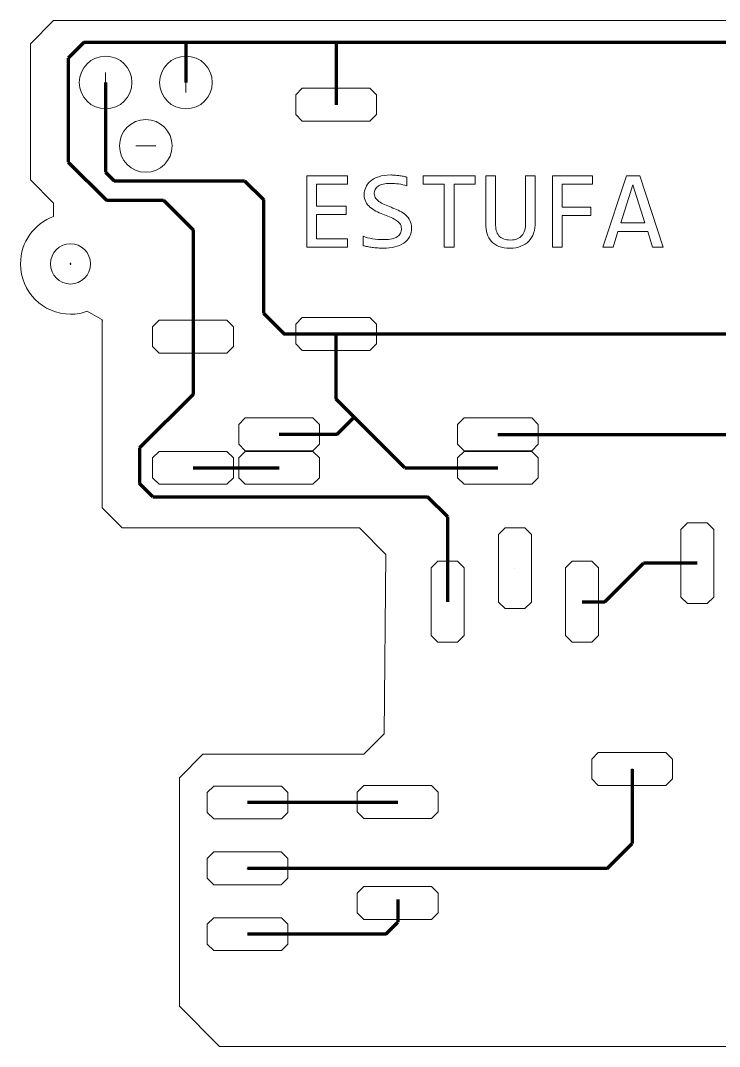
# Model space of a CAD drawing. Header units: millimetres. Extents: x -145 to 148, y -255 to 152.
# Drawn here: x -145.1 to -92.1, y 68.3 to 146.2 of the extents above; entities that cross this region are included whole.
import ezdxf

# ---------------------------------------------------------------- set-up
doc = ezdxf.new("R2010")
doc.units = ezdxf.units.MM
doc.header["$MEASUREMENT"] = 0
doc.layers.add('Layer 1', color=7, linetype='Continuous')

msp = doc.modelspace()

# ---------------------------------------------------------------- linework, layer by layer
at = {"layer": 'Layer 1', "lineweight": 18}
msp.add_ellipse((-141.3333, 127.7473), major_axis=(0, 1.5284), ratio=0.9929992, dxfattribs=at)
for points in [[(-144.3775, 144.4498), (-144.3775, 144.4498), (-142.6207, 146.2192), (-142.6207, 146.2192)], [(-142.6207, 146.2192), (-142.6207, 146.2192), (-23.65, 146.2192), (-23.65, 146.2192)], [(-144.3775, 144.4498), (-144.3775, 144.4498), (-144.3775, 134.1369), (-144.3775, 134.1369)], [(-144.3775, 134.1369), (-144.3775, 134.1369), (-142.6106, 132.3573), (-142.6106, 132.3573)], [(-142.6106, 131.3465), (-142.6106, 131.3465), (-142.6106, 132.3573), (-142.6106, 132.3573)], [(-140.0557, 124.1481), (-140.0557, 124.1481), (-138.8873, 123.4687), (-138.8873, 123.4687)], [(-138.9278, 123.4923), (-138.9278, 123.4923), (-138.9278, 109.2387), (-138.9278, 109.2387)], [(-138.9278, 109.2387), (-138.9278, 109.2387), (-137.4101, 107.7102), (-137.4101, 107.7102)], [(-137.4101, 107.7102), (-137.4101, 107.7102), (-119.4, 107.7102), (-119.4, 107.7102)], [(-119.4, 107.7102), (-119.4, 107.7102), (-117.3854, 105.6813), (-117.3854, 105.6813)], [(-117.3854, 105.6813), (-117.3854, 105.6813), (-117.504, 92.0816), (-117.504, 92.0816)], [(-119.049, 90.5255), (-119.049, 90.5255), (-117.504, 92.0816), (-117.504, 92.0816)], [(-131.2953, 90.5255), (-131.2953, 90.5255), (-133.066, 88.7423), (-133.066, 88.7423)], [(-131.2953, 90.5255), (-131.2953, 90.5255), (-119.049, 90.5255), (-119.049, 90.5255)], [(-133.066, 88.7423), (-133.066, 88.7423), (-133.066, 71.3997), (-133.066, 71.3997)], [(-133.066, 71.3997), (-133.066, 71.3997), (-130.0306, 68.3427), (-130.0306, 68.3427)], [(-130.0306, 68.3427), (-130.0306, 68.3427), (-23.9171, 68.3427), (-23.9171, 68.3427)]]:
    msp.add_open_spline(points, degree=3, dxfattribs=at)
at = {"layer": 'Layer 1', "color": 6, "lineweight": 120}
for points in [[(-140.2909, 144.5763), (-140.2909, 144.5763), (-141.5123, 143.3549), (-141.5123, 143.3549)], [(-140.2909, 144.5763), (-140.2909, 144.5763), (-68.7474, 144.5748), (-68.7474, 144.5748)], [(-132.563, 144.5763), (-132.563, 144.5763), (-132.563, 141.5142), (-132.563, 141.5142)], [(-121.1632, 144.576), (-121.1632, 144.576), (-121.1632, 139.8284), (-121.1632, 139.8284)], [(-141.5123, 143.3549), (-141.5123, 143.3549), (-141.5123, 135.4716), (-141.5123, 135.4716)], [(-138.663, 141.5142), (-138.663, 141.5142), (-138.663, 134.6961), (-138.663, 134.6961)], [(-141.5123, 135.4716), (-141.5123, 135.4716), (-138.592, 132.5879), (-138.592, 132.5879)], [(-138.663, 134.6961), (-138.663, 134.6961), (-138.018, 134.0592), (-138.018, 134.0592)], [(-138.018, 134.0592), (-138.018, 134.0592), (-128.1221, 134.0609), (-128.1221, 134.0609)], [(-128.1221, 134.0609), (-128.1221, 134.0609), (-126.6826, 132.6214), (-126.6826, 132.6214)], [(-138.5922, 132.5881), (-138.5922, 132.5881), (-134.2819, 132.5822), (-134.2819, 132.5822)], [(-134.2819, 132.5822), (-134.2819, 132.5822), (-132.0267, 130.327), (-132.0267, 130.327)], [(-126.6826, 132.6214), (-126.6826, 132.6214), (-126.6831, 124.0154), (-126.6831, 124.0154)], [(-132.0267, 130.327), (-132.0267, 130.327), (-132.0267, 117.8321), (-132.0267, 117.8321)], [(-126.6831, 124.0154), (-126.6831, 124.0154), (-125.09, 122.4222), (-125.09, 122.4222)], [(-125.0964, 122.4286), (-125.0964, 122.4286), (-91.0925, 122.4314), (-91.0925, 122.4314)], [(-121.1645, 117.4816), (-121.1645, 117.4816), (-121.1631, 122.4284), (-121.1631, 122.4284)], [(-132.0267, 117.8321), (-132.0267, 117.8321), (-136.0858, 113.773), (-136.0858, 113.773)], [(-115.9496, 112.266), (-115.9496, 112.266), (-121.1645, 117.4816), (-121.1645, 117.4816)], [(-121.1071, 114.8029), (-121.1071, 114.8029), (-119.7959, 116.1129), (-119.7959, 116.1129)], [(-121.1071, 114.8029), (-121.1071, 114.8029), (-125.4903, 114.804), (-125.4903, 114.804)], [(-108.8819, 114.804), (-108.8819, 114.804), (-88.5569, 114.8073), (-88.5569, 114.8073)], [(-136.0858, 113.773), (-136.0858, 113.773), (-136.0858, 111.0672), (-136.0858, 111.0672)], [(-132.0267, 112.2607), (-132.0267, 112.2607), (-125.4903, 112.264), (-125.4903, 112.264)], [(-115.9496, 112.266), (-115.9496, 112.266), (-108.8819, 112.264), (-108.8819, 112.264)], [(-135.0891, 110.0705), (-135.0891, 110.0705), (-136.0858, 111.0672), (-136.0858, 111.0672)], [(-135.0891, 110.0705), (-135.0891, 110.0705), (-114.2188, 110.0691), (-114.2188, 110.0691)], [(-112.6887, 108.5397), (-112.6887, 108.5397), (-114.2188, 110.0691), (-114.2188, 110.0691)], [(-112.6897, 102.104), (-112.6897, 102.104), (-112.6887, 108.5397), (-112.6887, 108.5397)], [(-100.757, 102.1057), (-100.757, 102.1057), (-97.8352, 105.027), (-97.8352, 105.027)], [(-93.7464, 105.0263), (-93.7464, 105.0263), (-97.8353, 105.027), (-97.8353, 105.027)], [(-102.4897, 102.104), (-102.4897, 102.104), (-100.757, 102.1057), (-100.757, 102.1057)]]:
    msp.add_open_spline(points, degree=3, dxfattribs=at)
at = {"layer": 'Layer 1', "lineweight": 9}
for points, knots in [([(-140.663, 141.5142), (-140.663, 140.4096), (-139.7676, 139.5142), (-138.663, 139.5142), (-137.5584, 139.5142), (-136.663, 140.4096), (-136.663, 141.5142), (-136.663, 142.6188), (-137.5584, 143.5142), (-138.663, 143.5142), (-139.7676, 143.5142), (-140.663, 142.6188), (-140.663, 141.5142)], [0, 0, 0, 0, 0.25, 0.25, 0.25, 0.5, 0.5, 0.5, 0.75, 0.75, 0.75, 1, 1, 1, 1]), ([(-134.563, 141.5142), (-134.563, 140.4096), (-133.6676, 139.5142), (-132.563, 139.5142), (-131.4584, 139.5142), (-130.563, 140.4096), (-130.563, 141.5142), (-130.563, 142.6188), (-131.4584, 143.5142), (-132.563, 143.5142), (-133.6676, 143.5142), (-134.563, 142.6188), (-134.563, 141.5142)], [0, 0, 0, 0, 0.25, 0.25, 0.25, 0.5, 0.5, 0.5, 0.75, 0.75, 0.75, 1, 1, 1, 1]), ([(-118.595, 138.5784), (-118.595, 138.5784), (-123.7314, 138.5784), (-123.7314, 138.5784), (-123.7314, 138.5784), (-124.2314, 139.0784), (-124.2314, 139.0784), (-124.2314, 139.0784), (-124.2314, 140.5784), (-124.2314, 140.5784), (-124.2314, 140.5784), (-123.7314, 141.0784), (-123.7314, 141.0784), (-123.7314, 141.0784), (-118.595, 141.0784), (-118.595, 141.0784), (-118.595, 141.0784), (-118.095, 140.5784), (-118.095, 140.5784), (-118.095, 140.5784), (-118.095, 139.0784), (-118.095, 139.0784), (-118.095, 139.0784), (-118.595, 138.5784), (-118.595, 138.5784)], [0, 0, 0, 0, 0.125, 0.125, 0.125, 0.25, 0.25, 0.25, 0.375, 0.375, 0.375, 0.5, 0.5, 0.5, 0.625, 0.625, 0.625, 0.75, 0.75, 0.75, 0.875, 0.875, 0.875, 1, 1, 1, 1]), ([(-129.4585, 120.974), (-129.4585, 120.974), (-134.5949, 120.974), (-134.5949, 120.974), (-134.5949, 120.974), (-135.0949, 121.474), (-135.0949, 121.474), (-135.0949, 121.474), (-135.0949, 122.974), (-135.0949, 122.974), (-135.0949, 122.974), (-134.5949, 123.474), (-134.5949, 123.474), (-134.5949, 123.474), (-129.4585, 123.474), (-129.4585, 123.474), (-129.4585, 123.474), (-128.9585, 122.974), (-128.9585, 122.974), (-128.9585, 122.974), (-128.9585, 121.474), (-128.9585, 121.474), (-128.9585, 121.474), (-129.4585, 120.974), (-129.4585, 120.974)], [0, 0, 0, 0, 0.125, 0.125, 0.125, 0.25, 0.25, 0.25, 0.375, 0.375, 0.375, 0.5, 0.5, 0.5, 0.625, 0.625, 0.625, 0.75, 0.75, 0.75, 0.875, 0.875, 0.875, 1, 1, 1, 1]), ([(-118.5949, 121.1802), (-118.5949, 121.1802), (-123.7313, 121.1802), (-123.7313, 121.1802), (-123.7313, 121.1802), (-124.2313, 121.6802), (-124.2313, 121.6802), (-124.2313, 121.6802), (-124.2313, 123.1802), (-124.2313, 123.1802), (-124.2313, 123.1802), (-123.7313, 123.6802), (-123.7313, 123.6802), (-123.7313, 123.6802), (-118.5949, 123.6802), (-118.5949, 123.6802), (-118.5949, 123.6802), (-118.0949, 123.1802), (-118.0949, 123.1802), (-118.0949, 123.1802), (-118.0949, 121.6802), (-118.0949, 121.6802), (-118.0949, 121.6802), (-118.5949, 121.1802), (-118.5949, 121.1802)], [0, 0, 0, 0, 0.125, 0.125, 0.125, 0.25, 0.25, 0.25, 0.375, 0.375, 0.375, 0.5, 0.5, 0.5, 0.625, 0.625, 0.625, 0.75, 0.75, 0.75, 0.875, 0.875, 0.875, 1, 1, 1, 1]), ([(-122.9221, 113.554), (-122.9221, 113.554), (-128.0585, 113.554), (-128.0585, 113.554), (-128.0585, 113.554), (-128.5585, 114.054), (-128.5585, 114.054), (-128.5585, 114.054), (-128.5585, 115.554), (-128.5585, 115.554), (-128.5585, 115.554), (-128.0585, 116.054), (-128.0585, 116.054), (-128.0585, 116.054), (-122.9221, 116.054), (-122.9221, 116.054), (-122.9221, 116.054), (-122.4221, 115.554), (-122.4221, 115.554), (-122.4221, 115.554), (-122.4221, 114.054), (-122.4221, 114.054), (-122.4221, 114.054), (-122.9221, 113.554), (-122.9221, 113.554)], [0, 0, 0, 0, 0.125, 0.125, 0.125, 0.25, 0.25, 0.25, 0.375, 0.375, 0.375, 0.5, 0.5, 0.5, 0.625, 0.625, 0.625, 0.75, 0.75, 0.75, 0.875, 0.875, 0.875, 1, 1, 1, 1]), ([(-106.3137, 113.554), (-106.3137, 113.554), (-111.4501, 113.554), (-111.4501, 113.554), (-111.4501, 113.554), (-111.9501, 114.054), (-111.9501, 114.054), (-111.9501, 114.054), (-111.9501, 115.554), (-111.9501, 115.554), (-111.9501, 115.554), (-111.4501, 116.054), (-111.4501, 116.054), (-111.4501, 116.054), (-106.3137, 116.054), (-106.3137, 116.054), (-106.3137, 116.054), (-105.8137, 115.554), (-105.8137, 115.554), (-105.8137, 115.554), (-105.8137, 114.054), (-105.8137, 114.054), (-105.8137, 114.054), (-106.3137, 113.554), (-106.3137, 113.554)], [0, 0, 0, 0, 0.125, 0.125, 0.125, 0.25, 0.25, 0.25, 0.375, 0.375, 0.375, 0.5, 0.5, 0.5, 0.625, 0.625, 0.625, 0.75, 0.75, 0.75, 0.875, 0.875, 0.875, 1, 1, 1, 1]), ([(-129.4585, 111.014), (-129.4585, 111.014), (-134.5949, 111.014), (-134.5949, 111.014), (-134.5949, 111.014), (-135.0949, 111.514), (-135.0949, 111.514), (-135.0949, 111.514), (-135.0949, 113.014), (-135.0949, 113.014), (-135.0949, 113.014), (-134.5949, 113.514), (-134.5949, 113.514), (-134.5949, 113.514), (-129.4585, 113.514), (-129.4585, 113.514), (-129.4585, 113.514), (-128.9585, 113.014), (-128.9585, 113.014), (-128.9585, 113.014), (-128.9585, 111.514), (-128.9585, 111.514), (-128.9585, 111.514), (-129.4585, 111.014), (-129.4585, 111.014)], [0, 0, 0, 0, 0.125, 0.125, 0.125, 0.25, 0.25, 0.25, 0.375, 0.375, 0.375, 0.5, 0.5, 0.5, 0.625, 0.625, 0.625, 0.75, 0.75, 0.75, 0.875, 0.875, 0.875, 1, 1, 1, 1]), ([(-122.9221, 111.014), (-122.9221, 111.014), (-128.0585, 111.014), (-128.0585, 111.014), (-128.0585, 111.014), (-128.5585, 111.514), (-128.5585, 111.514), (-128.5585, 111.514), (-128.5585, 113.014), (-128.5585, 113.014), (-128.5585, 113.014), (-128.0585, 113.514), (-128.0585, 113.514), (-128.0585, 113.514), (-122.9221, 113.514), (-122.9221, 113.514), (-122.9221, 113.514), (-122.4221, 113.014), (-122.4221, 113.014), (-122.4221, 113.014), (-122.4221, 111.514), (-122.4221, 111.514), (-122.4221, 111.514), (-122.9221, 111.014), (-122.9221, 111.014)], [0, 0, 0, 0, 0.125, 0.125, 0.125, 0.25, 0.25, 0.25, 0.375, 0.375, 0.375, 0.5, 0.5, 0.5, 0.625, 0.625, 0.625, 0.75, 0.75, 0.75, 0.875, 0.875, 0.875, 1, 1, 1, 1]), ([(-106.3137, 111.014), (-106.3137, 111.014), (-111.4501, 111.014), (-111.4501, 111.014), (-111.4501, 111.014), (-111.9501, 111.514), (-111.9501, 111.514), (-111.9501, 111.514), (-111.9501, 113.014), (-111.9501, 113.014), (-111.9501, 113.014), (-111.4501, 113.514), (-111.4501, 113.514), (-111.4501, 113.514), (-106.3137, 113.514), (-106.3137, 113.514), (-106.3137, 113.514), (-105.8137, 113.014), (-105.8137, 113.014), (-105.8137, 113.014), (-105.8137, 111.514), (-105.8137, 111.514), (-105.8137, 111.514), (-106.3137, 111.014), (-106.3137, 111.014)], [0, 0, 0, 0, 0.125, 0.125, 0.125, 0.25, 0.25, 0.25, 0.375, 0.375, 0.375, 0.5, 0.5, 0.5, 0.625, 0.625, 0.625, 0.75, 0.75, 0.75, 0.875, 0.875, 0.875, 1, 1, 1, 1]), ([(-108.838, 107.2123), (-108.838, 107.2123), (-108.838, 102.0759), (-108.838, 102.0759), (-108.838, 102.0759), (-108.338, 101.5759), (-108.338, 101.5759), (-108.338, 101.5759), (-106.838, 101.5759), (-106.838, 101.5759), (-106.838, 101.5759), (-106.338, 102.0759), (-106.338, 102.0759), (-106.338, 102.0759), (-106.338, 107.2123), (-106.338, 107.2123), (-106.338, 107.2123), (-106.838, 107.7123), (-106.838, 107.7123), (-106.838, 107.7123), (-108.338, 107.7123), (-108.338, 107.7123), (-108.338, 107.7123), (-108.838, 107.2123), (-108.838, 107.2123)], [0, 0, 0, 0, 0.125, 0.125, 0.125, 0.25, 0.25, 0.25, 0.375, 0.375, 0.375, 0.5, 0.5, 0.5, 0.625, 0.625, 0.625, 0.75, 0.75, 0.75, 0.875, 0.875, 0.875, 1, 1, 1, 1]), ([(-94.9946, 102.4581), (-94.9946, 102.4581), (-94.9946, 107.5945), (-94.9946, 107.5945), (-94.9946, 107.5945), (-94.4946, 108.0945), (-94.4946, 108.0945), (-94.4946, 108.0945), (-92.9946, 108.0945), (-92.9946, 108.0945), (-92.9946, 108.0945), (-92.4946, 107.5945), (-92.4946, 107.5945), (-92.4946, 107.5945), (-92.4946, 102.4581), (-92.4946, 102.4581), (-92.4946, 102.4581), (-92.9946, 101.9581), (-92.9946, 101.9581), (-92.9946, 101.9581), (-94.4946, 101.9581), (-94.4946, 101.9581), (-94.4946, 101.9581), (-94.9946, 102.4581), (-94.9946, 102.4581)], [0, 0, 0, 0, 0.125, 0.125, 0.125, 0.25, 0.25, 0.25, 0.375, 0.375, 0.375, 0.5, 0.5, 0.5, 0.625, 0.625, 0.625, 0.75, 0.75, 0.75, 0.875, 0.875, 0.875, 1, 1, 1, 1]), ([(-113.938, 104.6723), (-113.938, 104.6723), (-113.938, 99.5359), (-113.938, 99.5359), (-113.938, 99.5359), (-113.438, 99.0359), (-113.438, 99.0359), (-113.438, 99.0359), (-111.938, 99.0359), (-111.938, 99.0359), (-111.938, 99.0359), (-111.438, 99.5359), (-111.438, 99.5359), (-111.438, 99.5359), (-111.438, 104.6723), (-111.438, 104.6723), (-111.438, 104.6723), (-111.938, 105.1723), (-111.938, 105.1723), (-111.938, 105.1723), (-113.438, 105.1723), (-113.438, 105.1723), (-113.438, 105.1723), (-113.938, 104.6723), (-113.938, 104.6723)], [0, 0, 0, 0, 0.125, 0.125, 0.125, 0.25, 0.25, 0.25, 0.375, 0.375, 0.375, 0.5, 0.5, 0.5, 0.625, 0.625, 0.625, 0.75, 0.75, 0.75, 0.875, 0.875, 0.875, 1, 1, 1, 1]), ([(-103.738, 104.6723), (-103.738, 104.6723), (-103.738, 99.5359), (-103.738, 99.5359), (-103.738, 99.5359), (-103.238, 99.0359), (-103.238, 99.0359), (-103.238, 99.0359), (-101.738, 99.0359), (-101.738, 99.0359), (-101.738, 99.0359), (-101.238, 99.5359), (-101.238, 99.5359), (-101.238, 99.5359), (-101.238, 104.6723), (-101.238, 104.6723), (-101.238, 104.6723), (-101.738, 105.1723), (-101.738, 105.1723), (-101.738, 105.1723), (-103.238, 105.1723), (-103.238, 105.1723), (-103.238, 105.1723), (-103.738, 104.6723), (-103.738, 104.6723)], [0, 0, 0, 0, 0.125, 0.125, 0.125, 0.25, 0.25, 0.25, 0.375, 0.375, 0.375, 0.5, 0.5, 0.5, 0.625, 0.625, 0.625, 0.75, 0.75, 0.75, 0.875, 0.875, 0.875, 1, 1, 1, 1]), ([(-96.1215, 90.6523), (-96.1215, 90.6523), (-101.2581, 90.6523), (-101.2581, 90.6523), (-101.2581, 90.6523), (-101.758, 90.1524), (-101.758, 90.1524), (-101.758, 90.1524), (-101.758, 88.6522), (-101.758, 88.6522), (-101.758, 88.6522), (-101.2581, 88.1523), (-101.2581, 88.1523), (-101.2581, 88.1523), (-96.1215, 88.1523), (-96.1215, 88.1523), (-96.1215, 88.1523), (-95.6216, 88.6522), (-95.6216, 88.6522), (-95.6216, 88.6522), (-95.6216, 90.1524), (-95.6216, 90.1524), (-95.6216, 90.1524), (-96.1215, 90.6523), (-96.1215, 90.6523)], [0, 0, 0, 0, 0.125, 0.125, 0.125, 0.25, 0.25, 0.25, 0.375, 0.375, 0.375, 0.5, 0.5, 0.5, 0.625, 0.625, 0.625, 0.75, 0.75, 0.75, 0.875, 0.875, 0.875, 1, 1, 1, 1]), ([(-130.4562, 88.1123), (-130.4562, 88.1123), (-125.3198, 88.1123), (-125.3198, 88.1123), (-125.3198, 88.1123), (-124.8198, 87.6123), (-124.8198, 87.6123), (-124.8198, 87.6123), (-124.8198, 86.1123), (-124.8198, 86.1123), (-124.8198, 86.1123), (-125.3198, 85.6123), (-125.3198, 85.6123), (-125.3198, 85.6123), (-130.4562, 85.6123), (-130.4562, 85.6123), (-130.4562, 85.6123), (-130.9562, 86.1123), (-130.9562, 86.1123), (-130.9562, 86.1123), (-130.9562, 87.6123), (-130.9562, 87.6123), (-130.9562, 87.6123), (-130.4562, 88.1123), (-130.4562, 88.1123)], [0, 0, 0, 0, 0.125, 0.125, 0.125, 0.25, 0.25, 0.25, 0.375, 0.375, 0.375, 0.5, 0.5, 0.5, 0.625, 0.625, 0.625, 0.75, 0.75, 0.75, 0.875, 0.875, 0.875, 1, 1, 1, 1]), ([(-113.9215, 88.1523), (-113.9215, 88.1523), (-119.0581, 88.1523), (-119.0581, 88.1523), (-119.0581, 88.1523), (-119.558, 87.6524), (-119.558, 87.6524), (-119.558, 87.6524), (-119.558, 86.1522), (-119.558, 86.1522), (-119.558, 86.1522), (-119.0581, 85.6523), (-119.0581, 85.6523), (-119.0581, 85.6523), (-113.9215, 85.6523), (-113.9215, 85.6523), (-113.9215, 85.6523), (-113.4216, 86.1522), (-113.4216, 86.1522), (-113.4216, 86.1522), (-113.4216, 87.6524), (-113.4216, 87.6524), (-113.4216, 87.6524), (-113.9215, 88.1523), (-113.9215, 88.1523)], [0, 0, 0, 0, 0.125, 0.125, 0.125, 0.25, 0.25, 0.25, 0.375, 0.375, 0.375, 0.5, 0.5, 0.5, 0.625, 0.625, 0.625, 0.75, 0.75, 0.75, 0.875, 0.875, 0.875, 1, 1, 1, 1]), ([(-130.461, 83.114), (-130.461, 83.114), (-125.3246, 83.114), (-125.3246, 83.114), (-125.3246, 83.114), (-124.8246, 82.614), (-124.8246, 82.614), (-124.8246, 82.614), (-124.8246, 81.114), (-124.8246, 81.114), (-124.8246, 81.114), (-125.3246, 80.614), (-125.3246, 80.614), (-125.3246, 80.614), (-130.461, 80.614), (-130.461, 80.614), (-130.461, 80.614), (-130.961, 81.114), (-130.961, 81.114), (-130.961, 81.114), (-130.961, 82.614), (-130.961, 82.614), (-130.961, 82.614), (-130.461, 83.114), (-130.461, 83.114)], [0, 0, 0, 0, 0.125, 0.125, 0.125, 0.25, 0.25, 0.25, 0.375, 0.375, 0.375, 0.5, 0.5, 0.5, 0.625, 0.625, 0.625, 0.75, 0.75, 0.75, 0.875, 0.875, 0.875, 1, 1, 1, 1]), ([(-113.9215, 80.4923), (-113.9215, 80.4923), (-119.0581, 80.4923), (-119.0581, 80.4923), (-119.0581, 80.4923), (-119.558, 79.9924), (-119.558, 79.9924), (-119.558, 79.9924), (-119.558, 78.4922), (-119.558, 78.4922), (-119.558, 78.4922), (-119.0581, 77.9923), (-119.0581, 77.9923), (-119.0581, 77.9923), (-113.9215, 77.9923), (-113.9215, 77.9923), (-113.9215, 77.9923), (-113.4216, 78.4922), (-113.4216, 78.4922), (-113.4216, 78.4922), (-113.4216, 79.9924), (-113.4216, 79.9924), (-113.4216, 79.9924), (-113.9215, 80.4923), (-113.9215, 80.4923)], [0, 0, 0, 0, 0.125, 0.125, 0.125, 0.25, 0.25, 0.25, 0.375, 0.375, 0.375, 0.5, 0.5, 0.5, 0.625, 0.625, 0.625, 0.75, 0.75, 0.75, 0.875, 0.875, 0.875, 1, 1, 1, 1]), ([(-130.456, 78.1157), (-130.456, 78.1157), (-125.3196, 78.1157), (-125.3196, 78.1157), (-125.3196, 78.1157), (-124.8196, 77.6157), (-124.8196, 77.6157), (-124.8196, 77.6157), (-124.8196, 76.1157), (-124.8196, 76.1157), (-124.8196, 76.1157), (-125.3196, 75.6157), (-125.3196, 75.6157), (-125.3196, 75.6157), (-130.456, 75.6157), (-130.456, 75.6157), (-130.456, 75.6157), (-130.956, 76.1157), (-130.956, 76.1157), (-130.956, 76.1157), (-130.956, 77.6157), (-130.956, 77.6157), (-130.956, 77.6157), (-130.456, 78.1157), (-130.456, 78.1157)], [0, 0, 0, 0, 0.125, 0.125, 0.125, 0.25, 0.25, 0.25, 0.375, 0.375, 0.375, 0.5, 0.5, 0.5, 0.625, 0.625, 0.625, 0.75, 0.75, 0.75, 0.875, 0.875, 0.875, 1, 1, 1, 1])]:
    msp.add_open_spline(points, degree=3, knots=knots, dxfattribs=at)
at = {"layer": 'Layer 1', "color": 2, "lineweight": 9}
for points in [[(-138.663, 142.2642), (-138.663, 142.2642), (-138.663, 140.7642), (-138.663, 140.7642)], [(-132.563, 142.2642), (-132.563, 142.2642), (-132.563, 140.7642), (-132.563, 140.7642)], [(-134.863, 136.7042), (-134.863, 136.7042), (-136.363, 136.7042), (-136.363, 136.7042)]]:
    msp.add_open_spline(points, degree=3, dxfattribs=at)
at = {"layer": 'Layer 1', "color": 5}
for points in [[(-121.1615, 139.8284), (-121.1615, 139.8284), (-121.1615, 139.8249), (-121.1615, 139.8249), (-121.1615, 139.8249), (-121.165, 139.8249), (-121.165, 139.8249), (-121.165, 139.8249), (-121.165, 139.8284), (-121.165, 139.8284), (-121.165, 139.8284), (-121.1615, 139.8284), (-121.1615, 139.8284)], [(-121.1614, 122.4302), (-121.1614, 122.4302), (-121.1614, 122.4267), (-121.1614, 122.4267), (-121.1614, 122.4267), (-121.1649, 122.4267), (-121.1649, 122.4267), (-121.1649, 122.4267), (-121.1649, 122.4302), (-121.1649, 122.4302), (-121.1649, 122.4302), (-121.1614, 122.4302), (-121.1614, 122.4302)], [(-132.025, 122.224), (-132.025, 122.224), (-132.025, 122.2205), (-132.025, 122.2205), (-132.025, 122.2205), (-132.0285, 122.2205), (-132.0285, 122.2205), (-132.0285, 122.2205), (-132.0285, 122.224), (-132.0285, 122.224), (-132.0285, 122.224), (-132.025, 122.224), (-132.025, 122.224)], [(-125.4886, 114.804), (-125.4886, 114.804), (-125.4886, 114.8005), (-125.4886, 114.8005), (-125.4886, 114.8005), (-125.4921, 114.8005), (-125.4921, 114.8005), (-125.4921, 114.8005), (-125.4921, 114.804), (-125.4921, 114.804), (-125.4921, 114.804), (-125.4886, 114.804), (-125.4886, 114.804)], [(-108.8802, 114.804), (-108.8802, 114.804), (-108.8802, 114.8005), (-108.8802, 114.8005), (-108.8802, 114.8005), (-108.8837, 114.8005), (-108.8837, 114.8005), (-108.8837, 114.8005), (-108.8837, 114.804), (-108.8837, 114.804), (-108.8837, 114.804), (-108.8802, 114.804), (-108.8802, 114.804)], [(-132.025, 112.264), (-132.025, 112.264), (-132.025, 112.2605), (-132.025, 112.2605), (-132.025, 112.2605), (-132.0285, 112.2605), (-132.0285, 112.2605), (-132.0285, 112.2605), (-132.0285, 112.264), (-132.0285, 112.264), (-132.0285, 112.264), (-132.025, 112.264), (-132.025, 112.264)], [(-125.4886, 112.264), (-125.4886, 112.264), (-125.4886, 112.2605), (-125.4886, 112.2605), (-125.4886, 112.2605), (-125.4921, 112.2605), (-125.4921, 112.2605), (-125.4921, 112.2605), (-125.4921, 112.264), (-125.4921, 112.264), (-125.4921, 112.264), (-125.4886, 112.264), (-125.4886, 112.264)], [(-108.8802, 112.264), (-108.8802, 112.264), (-108.8802, 112.2605), (-108.8802, 112.2605), (-108.8802, 112.2605), (-108.8837, 112.2605), (-108.8837, 112.2605), (-108.8837, 112.2605), (-108.8837, 112.264), (-108.8837, 112.264), (-108.8837, 112.264), (-108.8802, 112.264), (-108.8802, 112.264)], [(-93.7446, 105.0246), (-93.7446, 105.0246), (-93.7481, 105.0246), (-93.7481, 105.0246), (-93.7481, 105.0246), (-93.7481, 105.0281), (-93.7481, 105.0281), (-93.7481, 105.0281), (-93.7446, 105.0281), (-93.7446, 105.0281), (-93.7446, 105.0281), (-93.7446, 105.0246), (-93.7446, 105.0246)]]:
    msp.add_open_spline(points, degree=3, knots=[0, 0, 0, 0, 0.25, 0.25, 0.25, 0.5, 0.5, 0.5, 0.75, 0.75, 0.75, 1, 1, 1, 1], dxfattribs=at)
at = {"layer": 'Layer 1', "color": 5, "lineweight": 9}
for points in [[(-121.1615, 139.8284), (-121.1615, 139.8284), (-121.1615, 139.8249), (-121.1615, 139.8249), (-121.1615, 139.8249), (-121.165, 139.8249), (-121.165, 139.8249), (-121.165, 139.8249), (-121.165, 139.8284), (-121.165, 139.8284), (-121.165, 139.8284), (-121.1615, 139.8284), (-121.1615, 139.8284)], [(-121.1614, 122.4302), (-121.1614, 122.4302), (-121.1614, 122.4267), (-121.1614, 122.4267), (-121.1614, 122.4267), (-121.1649, 122.4267), (-121.1649, 122.4267), (-121.1649, 122.4267), (-121.1649, 122.4302), (-121.1649, 122.4302), (-121.1649, 122.4302), (-121.1614, 122.4302), (-121.1614, 122.4302)], [(-132.025, 122.224), (-132.025, 122.224), (-132.025, 122.2205), (-132.025, 122.2205), (-132.025, 122.2205), (-132.0285, 122.2205), (-132.0285, 122.2205), (-132.0285, 122.2205), (-132.0285, 122.224), (-132.0285, 122.224), (-132.0285, 122.224), (-132.025, 122.224), (-132.025, 122.224)], [(-125.4886, 114.804), (-125.4886, 114.804), (-125.4886, 114.8005), (-125.4886, 114.8005), (-125.4886, 114.8005), (-125.4921, 114.8005), (-125.4921, 114.8005), (-125.4921, 114.8005), (-125.4921, 114.804), (-125.4921, 114.804), (-125.4921, 114.804), (-125.4886, 114.804), (-125.4886, 114.804)], [(-108.8802, 114.804), (-108.8802, 114.804), (-108.8802, 114.8005), (-108.8802, 114.8005), (-108.8802, 114.8005), (-108.8837, 114.8005), (-108.8837, 114.8005), (-108.8837, 114.8005), (-108.8837, 114.804), (-108.8837, 114.804), (-108.8837, 114.804), (-108.8802, 114.804), (-108.8802, 114.804)], [(-132.025, 112.264), (-132.025, 112.264), (-132.025, 112.2605), (-132.025, 112.2605), (-132.025, 112.2605), (-132.0285, 112.2605), (-132.0285, 112.2605), (-132.0285, 112.2605), (-132.0285, 112.264), (-132.0285, 112.264), (-132.0285, 112.264), (-132.025, 112.264), (-132.025, 112.264)], [(-125.4886, 112.264), (-125.4886, 112.264), (-125.4886, 112.2605), (-125.4886, 112.2605), (-125.4886, 112.2605), (-125.4921, 112.2605), (-125.4921, 112.2605), (-125.4921, 112.2605), (-125.4921, 112.264), (-125.4921, 112.264), (-125.4921, 112.264), (-125.4886, 112.264), (-125.4886, 112.264)], [(-108.8802, 112.264), (-108.8802, 112.264), (-108.8802, 112.2605), (-108.8802, 112.2605), (-108.8802, 112.2605), (-108.8837, 112.2605), (-108.8837, 112.2605), (-108.8837, 112.2605), (-108.8837, 112.264), (-108.8837, 112.264), (-108.8837, 112.264), (-108.8802, 112.264), (-108.8802, 112.264)], [(-93.7446, 105.0246), (-93.7446, 105.0246), (-93.7481, 105.0246), (-93.7481, 105.0246), (-93.7481, 105.0246), (-93.7481, 105.0281), (-93.7481, 105.0281), (-93.7481, 105.0281), (-93.7446, 105.0281), (-93.7446, 105.0281), (-93.7446, 105.0281), (-93.7446, 105.0246), (-93.7446, 105.0246)]]:
    msp.add_open_spline(points, degree=3, knots=[0, 0, 0, 0, 0.25, 0.25, 0.25, 0.5, 0.5, 0.5, 0.75, 0.75, 0.75, 1, 1, 1, 1], dxfattribs=at)
at = {"layer": 'Layer 1', "color": 250, "lineweight": 9}
msp.add_open_spline([(-135.613, 138.7042), (-136.7176, 138.7042), (-137.613, 137.8088), (-137.613, 136.7042), (-137.613, 135.5996), (-136.7176, 134.7042), (-135.613, 134.7042), (-134.5084, 134.7042), (-133.613, 135.5996), (-133.613, 136.7042), (-133.613, 137.8088), (-134.5084, 138.7042), (-135.613, 138.7042)], degree=3, knots=[0, 0, 0, 0, 0.25, 0.25, 0.25, 0.5, 0.5, 0.5, 0.75, 0.75, 0.75, 1, 1, 1, 1], dxfattribs=at)
at = {"layer": 'Layer 1', "color": 161, "lineweight": 9}
for points, knots in [([(-120.3113, 129.0165), (-120.3113, 129.0165), (-123.3847, 129.0165), (-123.3847, 129.0165), (-123.3847, 129.0165), (-123.3847, 134.4183), (-123.3847, 134.4183), (-123.3847, 134.4183), (-120.3113, 134.4183), (-120.3113, 134.4183), (-120.3113, 134.4183), (-120.3113, 133.8002), (-120.3113, 133.8002), (-120.3113, 133.8002), (-122.6481, 133.8002), (-122.6481, 133.8002), (-122.6481, 133.8002), (-122.6481, 132.1238), (-122.6481, 132.1238), (-122.6481, 132.1238), (-120.4016, 132.1238), (-120.4016, 132.1238), (-120.4016, 132.1238), (-120.4016, 131.5057), (-120.4016, 131.5057), (-120.4016, 131.5057), (-122.6481, 131.5057), (-122.6481, 131.5057), (-122.6481, 131.5057), (-122.6481, 129.643), (-122.6481, 129.643), (-122.6481, 129.643), (-120.3113, 129.643), (-120.3113, 129.643), (-120.3113, 129.643), (-120.3113, 129.0165), (-120.3113, 129.0165)], [0, 0, 0, 0, 0.0833333, 0.0833333, 0.0833333, 0.1666667, 0.1666667, 0.1666667, 0.25, 0.25, 0.25, 0.3333333, 0.3333333, 0.3333333, 0.4166667, 0.4166667, 0.4166667, 0.5, 0.5, 0.5, 0.5833333, 0.5833333, 0.5833333, 0.6666667, 0.6666667, 0.6666667, 0.75, 0.75, 0.75, 0.8333333, 0.8333333, 0.8333333, 0.9166667, 0.9166667, 0.9166667, 1, 1, 1, 1]), ([(-115.4358, 130.4784), (-115.4358, 130.223), (-115.488, 129.9972), (-115.5925, 129.8053), (-115.6983, 129.612), (-115.8436, 129.4511), (-116.0313, 129.3227), (-116.219, 129.1943), (-116.4448, 129.0983), (-116.7086, 129.0348), (-116.9711, 128.9713), (-117.2618, 128.9403), (-117.5793, 128.9403), (-117.7232, 128.9403), (-117.8658, 128.9459), (-118.0069, 128.9572), (-118.1494, 128.9685), (-118.2863, 128.9812), (-118.4175, 128.9982), (-118.5487, 129.0151), (-118.6715, 129.0348), (-118.7872, 129.056), (-118.9029, 129.0786), (-119.0088, 129.1012), (-119.1019, 129.1266), (-119.1019, 129.1266), (-119.1019, 129.8378), (-119.1019, 129.8378), (-118.8945, 129.7616), (-118.663, 129.7009), (-118.4048, 129.6571), (-118.1466, 129.6134), (-117.8545, 129.5922), (-117.5257, 129.5922), (-117.2886, 129.5922), (-117.0868, 129.6106), (-116.9203, 129.6473), (-116.7524, 129.6854), (-116.6169, 129.7404), (-116.5097, 129.8124), (-116.4038, 129.8857), (-116.3262, 129.9746), (-116.2783, 130.0791), (-116.2303, 130.1835), (-116.2063, 130.3034), (-116.2063, 130.4375), (-116.2063, 130.5843), (-116.2472, 130.7084), (-116.3276, 130.8114), (-116.4095, 130.9145), (-116.5167, 131.0076), (-116.648, 131.0894), (-116.7806, 131.1699), (-116.9316, 131.2447), (-117.1009, 131.3124), (-117.2703, 131.3801), (-117.4438, 131.4493), (-117.6202, 131.5212), (-117.7966, 131.5932), (-117.9702, 131.6708), (-118.1395, 131.7541), (-118.3089, 131.8387), (-118.4598, 131.9375), (-118.5911, 132.0518), (-118.7237, 132.1675), (-118.831, 132.3016), (-118.9128, 132.4554), (-118.9932, 132.6106), (-119.0342, 132.7941), (-119.0342, 133.0057), (-119.0342, 133.1906), (-118.9961, 133.3726), (-118.9185, 133.5518), (-118.8408, 133.731), (-118.7209, 133.8905), (-118.5586, 134.0288), (-118.3963, 134.1685), (-118.1875, 134.2814), (-117.9321, 134.366), (-117.6767, 134.4521), (-117.3733, 134.4945), (-117.0191, 134.4945), (-116.9288, 134.4945), (-116.83, 134.4902), (-116.7242, 134.4818), (-116.6183, 134.4733), (-116.5097, 134.462), (-116.401, 134.4465), (-116.2924, 134.4324), (-116.1851, 134.414), (-116.0793, 134.3957), (-115.972, 134.3759), (-115.8733, 134.3562), (-115.783, 134.3336), (-115.783, 134.3336), (-115.783, 133.6732), (-115.783, 133.6732), (-115.9946, 133.7339), (-116.2077, 133.7804), (-116.4194, 133.8115), (-116.6324, 133.8439), (-116.8371, 133.8595), (-117.036, 133.8595), (-117.4579, 133.8595), (-117.767, 133.7889), (-117.9659, 133.6478), (-118.1649, 133.5067), (-118.2637, 133.3176), (-118.2637, 133.0805), (-118.2637, 132.9338), (-118.2228, 132.8082), (-118.1423, 132.7037), (-118.0605, 132.5993), (-117.9532, 132.5048), (-117.8206, 132.4229), (-117.6894, 132.3397), (-117.5384, 132.2649), (-117.369, 132.1972), (-117.1997, 132.1294), (-117.0261, 132.0603), (-116.8498, 131.9883), (-116.6734, 131.9163), (-116.4998, 131.8387), (-116.3305, 131.7527), (-116.1611, 131.6666), (-116.0101, 131.5664), (-115.8775, 131.4493), (-115.7463, 131.3321), (-115.639, 131.1939), (-115.5572, 131.0372), (-115.4767, 130.8806), (-115.4358, 130.6943), (-115.4358, 130.4784)], [0, 0, 0, 0, 0.0227273, 0.0227273, 0.0227273, 0.0454545, 0.0454545, 0.0454545, 0.0681818, 0.0681818, 0.0681818, 0.0909091, 0.0909091, 0.0909091, 0.1136364, 0.1136364, 0.1136364, 0.1363636, 0.1363636, 0.1363636, 0.1590909, 0.1590909, 0.1590909, 0.1818182, 0.1818182, 0.1818182, 0.2045455, 0.2045455, 0.2045455, 0.2272727, 0.2272727, 0.2272727, 0.25, 0.25, 0.25, 0.2727273, 0.2727273, 0.2727273, 0.2954545, 0.2954545, 0.2954545, 0.3181818, 0.3181818, 0.3181818, 0.3409091, 0.3409091, 0.3409091, 0.3636364, 0.3636364, 0.3636364, 0.3863636, 0.3863636, 0.3863636, 0.4090909, 0.4090909, 0.4090909, 0.4318182, 0.4318182, 0.4318182, 0.4545455, 0.4545455, 0.4545455, 0.4772727, 0.4772727, 0.4772727, 0.5, 0.5, 0.5, 0.5227273, 0.5227273, 0.5227273, 0.5454545, 0.5454545, 0.5454545, 0.5681818, 0.5681818, 0.5681818, 0.5909091, 0.5909091, 0.5909091, 0.6136364, 0.6136364, 0.6136364, 0.6363636, 0.6363636, 0.6363636, 0.6590909, 0.6590909, 0.6590909, 0.6818182, 0.6818182, 0.6818182, 0.7045455, 0.7045455, 0.7045455, 0.7272727, 0.7272727, 0.7272727, 0.75, 0.75, 0.75, 0.7727273, 0.7727273, 0.7727273, 0.7954545, 0.7954545, 0.7954545, 0.8181818, 0.8181818, 0.8181818, 0.8409091, 0.8409091, 0.8409091, 0.8636364, 0.8636364, 0.8636364, 0.8863636, 0.8863636, 0.8863636, 0.9090909, 0.9090909, 0.9090909, 0.9318182, 0.9318182, 0.9318182, 0.9545455, 0.9545455, 0.9545455, 0.9772727, 0.9772727, 0.9772727, 1, 1, 1, 1]), ([(-110.6027, 133.7917), (-110.6027, 133.7917), (-112.2029, 133.7917), (-112.2029, 133.7917), (-112.2029, 133.7917), (-112.2029, 129.0165), (-112.2029, 129.0165), (-112.2029, 129.0165), (-112.948, 129.0165), (-112.948, 129.0165), (-112.948, 129.0165), (-112.948, 133.7917), (-112.948, 133.7917), (-112.948, 133.7917), (-114.5482, 133.7917), (-114.5482, 133.7917), (-114.5482, 133.7917), (-114.5482, 134.4183), (-114.5482, 134.4183), (-114.5482, 134.4183), (-110.6027, 134.4183), (-110.6027, 134.4183), (-110.6027, 134.4183), (-110.6027, 133.7917), (-110.6027, 133.7917)], [0, 0, 0, 0, 0.125, 0.125, 0.125, 0.25, 0.25, 0.25, 0.375, 0.375, 0.375, 0.5, 0.5, 0.5, 0.625, 0.625, 0.625, 0.75, 0.75, 0.75, 0.875, 0.875, 0.875, 1, 1, 1, 1]), ([(-106.0406, 130.8961), (-106.0406, 130.5984), (-106.0829, 130.3288), (-106.1661, 130.0875), (-106.2508, 129.8462), (-106.3736, 129.6416), (-106.5373, 129.4723), (-106.6995, 129.3015), (-106.8985, 129.1717), (-107.1342, 129.0786), (-107.3698, 128.9869), (-107.6408, 128.9403), (-107.947, 128.9403), (-108.2828, 128.9403), (-108.5693, 128.984), (-108.8035, 129.0729), (-109.0378, 129.1604), (-109.2283, 129.286), (-109.3764, 129.4469), (-109.5232, 129.6078), (-109.6304, 129.8011), (-109.6982, 130.0283), (-109.7659, 130.254), (-109.7998, 130.5052), (-109.7998, 130.7846), (-109.7998, 130.7846), (-109.7998, 134.4183), (-109.7998, 134.4183), (-109.7998, 134.4183), (-109.0632, 134.4183), (-109.0632, 134.4183), (-109.0632, 134.4183), (-109.0632, 130.8439), (-109.0632, 130.8439), (-109.0632, 130.6308), (-109.0434, 130.446), (-109.0039, 130.2851), (-108.963, 130.1256), (-108.8981, 129.993), (-108.8063, 129.8843), (-108.716, 129.7771), (-108.5975, 129.6967), (-108.4536, 129.6416), (-108.3082, 129.5866), (-108.1318, 129.5584), (-107.9216, 129.5584), (-107.5307, 129.5584), (-107.2428, 129.6713), (-107.0566, 129.897), (-106.8703, 130.1228), (-106.7772, 130.4417), (-106.7772, 130.8524), (-106.7772, 130.8524), (-106.7772, 134.4183), (-106.7772, 134.4183), (-106.7772, 134.4183), (-106.0406, 134.4183), (-106.0406, 134.4183), (-106.0406, 134.4183), (-106.0406, 130.8961), (-106.0406, 130.8961)], [0, 0, 0, 0, 0.05, 0.05, 0.05, 0.1, 0.1, 0.1, 0.15, 0.15, 0.15, 0.2, 0.2, 0.2, 0.25, 0.25, 0.25, 0.3, 0.3, 0.3, 0.35, 0.35, 0.35, 0.4, 0.4, 0.4, 0.45, 0.45, 0.45, 0.5, 0.5, 0.5, 0.55, 0.55, 0.55, 0.6, 0.6, 0.6, 0.65, 0.65, 0.65, 0.7, 0.7, 0.7, 0.75, 0.75, 0.75, 0.8, 0.8, 0.8, 0.85, 0.85, 0.85, 0.9, 0.9, 0.9, 0.95, 0.95, 0.95, 1, 1, 1, 1]), ([(-101.6985, 133.7917), (-101.6985, 133.7917), (-103.993, 133.7917), (-103.993, 133.7917), (-103.993, 133.7917), (-103.993, 132.0391), (-103.993, 132.0391), (-103.993, 132.0391), (-101.8185, 132.0391), (-101.8185, 132.0391), (-101.8185, 132.0391), (-101.8185, 131.421), (-101.8185, 131.421), (-101.8185, 131.421), (-103.993, 131.421), (-103.993, 131.421), (-103.993, 131.421), (-103.993, 129.0165), (-103.993, 129.0165), (-103.993, 129.0165), (-104.7465, 129.0165), (-104.7465, 129.0165), (-104.7465, 129.0165), (-104.7465, 134.4183), (-104.7465, 134.4183), (-104.7465, 134.4183), (-101.6985, 134.4183), (-101.6985, 134.4183), (-101.6985, 134.4183), (-101.6985, 133.7917), (-101.6985, 133.7917)], [0, 0, 0, 0, 0.1, 0.1, 0.1, 0.2, 0.2, 0.2, 0.3, 0.3, 0.3, 0.4, 0.4, 0.4, 0.5, 0.5, 0.5, 0.6, 0.6, 0.6, 0.7, 0.7, 0.7, 0.8, 0.8, 0.8, 0.9, 0.9, 0.9, 1, 1, 1, 1]), ([(-96.3278, 129.0165), (-96.3278, 129.0165), (-97.1293, 129.0165), (-97.1293, 129.0165), (-97.1293, 129.0165), (-97.5032, 130.1934), (-97.5032, 130.1934), (-97.5032, 130.1934), (-99.761, 130.1934), (-99.761, 130.1934), (-99.761, 130.1934), (-100.135, 129.0165), (-100.135, 129.0165), (-100.135, 129.0165), (-100.8998, 129.0165), (-100.8998, 129.0165), (-100.8998, 129.0165), (-99.1063, 134.4183), (-99.1063, 134.4183), (-99.1063, 134.4183), (-98.0973, 134.4183), (-98.0973, 134.4183), (-98.0973, 134.4183), (-96.3278, 129.0165), (-96.3278, 129.0165)], [0, 0, 0, 0, 0.125, 0.125, 0.125, 0.25, 0.25, 0.25, 0.375, 0.375, 0.375, 0.5, 0.5, 0.5, 0.625, 0.625, 0.625, 0.75, 0.75, 0.75, 0.875, 0.875, 0.875, 1, 1, 1, 1]), ([(-97.7135, 130.8538), (-97.7135, 130.8538), (-98.6307, 133.7452), (-98.6307, 133.7452), (-98.6307, 133.7452), (-99.5508, 130.8538), (-99.5508, 130.8538), (-99.5508, 130.8538), (-97.7135, 130.8538), (-97.7135, 130.8538)], [0, 0, 0, 0, 0.3333333, 0.3333333, 0.3333333, 0.6666667, 0.6666667, 0.6666667, 1, 1, 1, 1])]:
    msp.add_open_spline(points, degree=3, knots=knots, dxfattribs=at)
at = {"layer": 'Layer 1', "lineweight": 18}
msp.add_open_spline([(-140.0557, 124.1481), (-140.4549, 124.0043), (-140.8851, 123.926), (-141.3333, 123.926), (-143.4288, 123.926), (-145.1275, 125.6368), (-145.1275, 127.7472), (-145.1275, 129.4063), (-144.0775, 130.8184), (-142.6106, 131.3465)], degree=3, knots=[0, 0, 0, 0, 0.3333333, 0.3333333, 0.3333333, 0.6666667, 0.6666667, 0.6666667, 1, 1, 1, 1], dxfattribs=at)
at = {"layer": 'Layer 1'}
msp.add_open_spline([(-141.3512, 127.7293), (-141.3512, 127.7293), (-141.3512, 127.7652), (-141.3512, 127.7652), (-141.3512, 127.7652), (-141.3156, 127.7652), (-141.3156, 127.7652), (-141.3156, 127.7652), (-141.3156, 127.7293), (-141.3156, 127.7293), (-141.3156, 127.7293), (-141.3512, 127.7293), (-141.3512, 127.7293)], degree=3, knots=[0, 0, 0, 0, 0.25, 0.25, 0.25, 0.5, 0.5, 0.5, 0.75, 0.75, 0.75, 1, 1, 1, 1], dxfattribs=at)
at = {"layer": 'Layer 1', "color": 1, "lineweight": 9}
for points in [[(-141.3512, 127.7293), (-141.3512, 127.7293), (-141.3512, 127.7652), (-141.3512, 127.7652), (-141.3512, 127.7652), (-141.3156, 127.7652), (-141.3156, 127.7652), (-141.3156, 127.7652), (-141.3156, 127.7293), (-141.3156, 127.7293), (-141.3156, 127.7293), (-141.3512, 127.7293), (-141.3512, 127.7293)], [(-127.8897, 86.8623), (-127.8897, 86.8623), (-127.8897, 86.8658), (-127.8897, 86.8658), (-127.8897, 86.8658), (-127.8862, 86.8658), (-127.8862, 86.8658), (-127.8862, 86.8658), (-127.8862, 86.8623), (-127.8862, 86.8623), (-127.8862, 86.8623), (-127.8897, 86.8623), (-127.8897, 86.8623)], [(-127.8945, 81.864), (-127.8945, 81.864), (-127.8945, 81.8675), (-127.8945, 81.8675), (-127.8945, 81.8675), (-127.891, 81.8675), (-127.891, 81.8675), (-127.891, 81.8675), (-127.891, 81.864), (-127.891, 81.864), (-127.891, 81.864), (-127.8945, 81.864), (-127.8945, 81.864)], [(-127.8895, 76.8657), (-127.8895, 76.8657), (-127.8895, 76.8692), (-127.8895, 76.8692), (-127.8895, 76.8692), (-127.886, 76.8692), (-127.886, 76.8692), (-127.886, 76.8692), (-127.886, 76.8657), (-127.886, 76.8657), (-127.886, 76.8657), (-127.8895, 76.8657), (-127.8895, 76.8657)]]:
    msp.add_open_spline(points, degree=3, knots=[0, 0, 0, 0, 0.25, 0.25, 0.25, 0.5, 0.5, 0.5, 0.75, 0.75, 0.75, 1, 1, 1, 1], dxfattribs=at)
at = {"layer": 'Layer 1', "color": 3}
for points in [[(-107.588, 104.6458), (-107.588, 104.6458), (-107.5915, 104.6458), (-107.5915, 104.6458), (-107.5915, 104.6458), (-107.5915, 104.6423), (-107.5915, 104.6423), (-107.5915, 104.6423), (-107.588, 104.6423), (-107.588, 104.6423), (-107.588, 104.6423), (-107.588, 104.6458), (-107.588, 104.6458)], [(-112.688, 102.1058), (-112.688, 102.1058), (-112.6915, 102.1058), (-112.6915, 102.1058), (-112.6915, 102.1058), (-112.6915, 102.1023), (-112.6915, 102.1023), (-112.6915, 102.1023), (-112.688, 102.1023), (-112.688, 102.1023), (-112.688, 102.1023), (-112.688, 102.1058), (-112.688, 102.1058)], [(-102.488, 102.1058), (-102.488, 102.1058), (-102.4915, 102.1058), (-102.4915, 102.1058), (-102.4915, 102.1058), (-102.4915, 102.1023), (-102.4915, 102.1023), (-102.4915, 102.1023), (-102.488, 102.1023), (-102.488, 102.1023), (-102.488, 102.1023), (-102.488, 102.1058), (-102.488, 102.1058)], [(-98.6881, 89.4023), (-98.6881, 89.4023), (-98.6881, 89.4058), (-98.6881, 89.4058), (-98.6881, 89.4058), (-98.6916, 89.4058), (-98.6916, 89.4058), (-98.6916, 89.4058), (-98.6916, 89.4023), (-98.6916, 89.4023), (-98.6916, 89.4023), (-98.6881, 89.4023), (-98.6881, 89.4023)], [(-116.4881, 86.9023), (-116.4881, 86.9023), (-116.4881, 86.9058), (-116.4881, 86.9058), (-116.4881, 86.9058), (-116.4916, 86.9058), (-116.4916, 86.9058), (-116.4916, 86.9058), (-116.4916, 86.9023), (-116.4916, 86.9023), (-116.4916, 86.9023), (-116.4881, 86.9023), (-116.4881, 86.9023)], [(-116.4881, 79.2423), (-116.4881, 79.2423), (-116.4881, 79.2458), (-116.4881, 79.2458), (-116.4881, 79.2458), (-116.4916, 79.2458), (-116.4916, 79.2458), (-116.4916, 79.2458), (-116.4916, 79.2423), (-116.4916, 79.2423), (-116.4916, 79.2423), (-116.4881, 79.2423), (-116.4881, 79.2423)]]:
    msp.add_open_spline(points, degree=3, knots=[0, 0, 0, 0, 0.25, 0.25, 0.25, 0.5, 0.5, 0.5, 0.75, 0.75, 0.75, 1, 1, 1, 1], dxfattribs=at)
at = {"layer": 'Layer 1', "color": 3, "lineweight": 9}
for points in [[(-107.588, 104.6458), (-107.588, 104.6458), (-107.5915, 104.6458), (-107.5915, 104.6458), (-107.5915, 104.6458), (-107.5915, 104.6423), (-107.5915, 104.6423), (-107.5915, 104.6423), (-107.588, 104.6423), (-107.588, 104.6423), (-107.588, 104.6423), (-107.588, 104.6458), (-107.588, 104.6458)], [(-112.688, 102.1058), (-112.688, 102.1058), (-112.6915, 102.1058), (-112.6915, 102.1058), (-112.6915, 102.1058), (-112.6915, 102.1023), (-112.6915, 102.1023), (-112.6915, 102.1023), (-112.688, 102.1023), (-112.688, 102.1023), (-112.688, 102.1023), (-112.688, 102.1058), (-112.688, 102.1058)], [(-102.488, 102.1058), (-102.488, 102.1058), (-102.4915, 102.1058), (-102.4915, 102.1058), (-102.4915, 102.1058), (-102.4915, 102.1023), (-102.4915, 102.1023), (-102.4915, 102.1023), (-102.488, 102.1023), (-102.488, 102.1023), (-102.488, 102.1023), (-102.488, 102.1058), (-102.488, 102.1058)], [(-98.6881, 89.4023), (-98.6881, 89.4023), (-98.6881, 89.4058), (-98.6881, 89.4058), (-98.6881, 89.4058), (-98.6916, 89.4058), (-98.6916, 89.4058), (-98.6916, 89.4058), (-98.6916, 89.4023), (-98.6916, 89.4023), (-98.6916, 89.4023), (-98.6881, 89.4023), (-98.6881, 89.4023)], [(-116.4881, 86.9023), (-116.4881, 86.9023), (-116.4881, 86.9058), (-116.4881, 86.9058), (-116.4881, 86.9058), (-116.4916, 86.9058), (-116.4916, 86.9058), (-116.4916, 86.9058), (-116.4916, 86.9023), (-116.4916, 86.9023), (-116.4916, 86.9023), (-116.4881, 86.9023), (-116.4881, 86.9023)], [(-116.4881, 79.2423), (-116.4881, 79.2423), (-116.4881, 79.2458), (-116.4881, 79.2458), (-116.4881, 79.2458), (-116.4916, 79.2458), (-116.4916, 79.2458), (-116.4916, 79.2458), (-116.4916, 79.2423), (-116.4916, 79.2423), (-116.4916, 79.2423), (-116.4881, 79.2423), (-116.4881, 79.2423)]]:
    msp.add_open_spline(points, degree=3, knots=[0, 0, 0, 0, 0.25, 0.25, 0.25, 0.5, 0.5, 0.5, 0.75, 0.75, 0.75, 1, 1, 1, 1], dxfattribs=at)
at = {"layer": 'Layer 1', "color": 6, "lineweight": 158}
for points in [[(-98.6898, 89.4023), (-98.6898, 89.4023), (-98.6902, 83.7547), (-98.6902, 83.7547)], [(-116.4898, 86.8633), (-116.4898, 86.8633), (-127.8879, 86.864), (-127.8879, 86.864)], [(-100.5819, 81.8633), (-100.5819, 81.8633), (-98.6902, 83.7547), (-98.6902, 83.7547)], [(-100.5819, 81.8633), (-100.5819, 81.8633), (-127.8928, 81.864), (-127.8928, 81.864)], [(-116.4898, 79.4932), (-116.4898, 79.4932), (-116.49, 77.7758), (-116.49, 77.7758)], [(-117.3989, 76.867), (-117.3989, 76.867), (-116.49, 77.7758), (-116.49, 77.7758)], [(-117.3989, 76.867), (-117.3989, 76.867), (-127.8877, 76.8674), (-127.8877, 76.8674)]]:
    msp.add_open_spline(points, degree=3, dxfattribs=at)
at = {"layer": 'Layer 1', "color": 1}
for points in [[(-127.8897, 86.8623), (-127.8897, 86.8623), (-127.8897, 86.8658), (-127.8897, 86.8658), (-127.8897, 86.8658), (-127.8862, 86.8658), (-127.8862, 86.8658), (-127.8862, 86.8658), (-127.8862, 86.8623), (-127.8862, 86.8623), (-127.8862, 86.8623), (-127.8897, 86.8623), (-127.8897, 86.8623)], [(-127.8945, 81.864), (-127.8945, 81.864), (-127.8945, 81.8675), (-127.8945, 81.8675), (-127.8945, 81.8675), (-127.891, 81.8675), (-127.891, 81.8675), (-127.891, 81.8675), (-127.891, 81.864), (-127.891, 81.864), (-127.891, 81.864), (-127.8945, 81.864), (-127.8945, 81.864)], [(-127.8895, 76.8657), (-127.8895, 76.8657), (-127.8895, 76.8692), (-127.8895, 76.8692), (-127.8895, 76.8692), (-127.886, 76.8692), (-127.886, 76.8692), (-127.886, 76.8692), (-127.886, 76.8657), (-127.886, 76.8657), (-127.886, 76.8657), (-127.8895, 76.8657), (-127.8895, 76.8657)]]:
    msp.add_open_spline(points, degree=3, knots=[0, 0, 0, 0, 0.25, 0.25, 0.25, 0.5, 0.5, 0.5, 0.75, 0.75, 0.75, 1, 1, 1, 1], dxfattribs=at)

doc.saveas('drawing.dxf')
